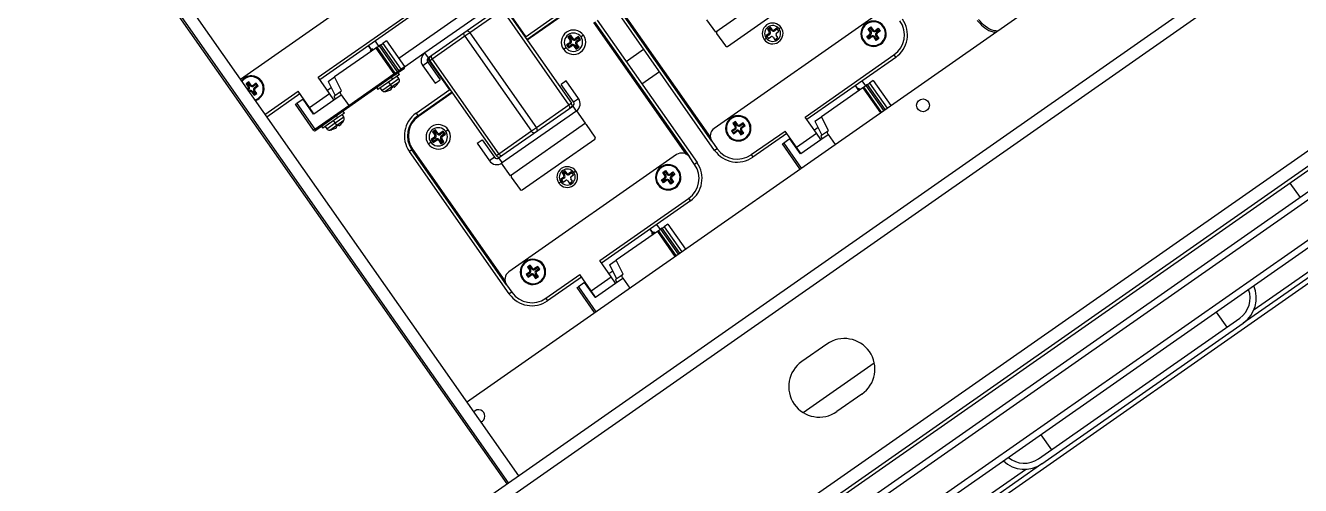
# Model space of a CAD drawing. Header units: millimetres. Extents: x 152904052 to 153933663, y 538271515 to 539240469.
# Drawn here: x 153458719.8 to 153459136.9, y 538573888.1 to 538574038.8 of the extents above; entities that cross this region are included whole.
import ezdxf

# ---------------------------------------------------------------- set-up
doc = ezdxf.new("R2010")
doc.units = ezdxf.units.MM
doc.layers.add('POWR', color=5, linetype='Continuous')

msp = doc.modelspace()

# ---------------------------------------------------------------- linework, layer by layer
at = {"layer": 'POWR', "color": 7}
for p, q in [((153458327.77, 538573498.9), (153460123.35, 538574756.18)), ((153458377.55, 538573464.42), (153460138.73, 538574697.61)), ((153458379.9, 538573461.06), (153460141.08, 538574694.25)), ((153458691.09, 538574155.55), (153458877.73, 538573889)), ((153458694.37, 538574157.84), (153458881.01, 538573891.29)), ((153458877.32, 538573888.71), (153458690.68, 538574155.26)), ((153458864.09, 538573915.45), (153459175.82, 538574133.73)), ((153458354.91, 538573522.91), (153459200.68, 538574115.13)), ((153459263.25, 538574068.48), (153458367.1, 538573440.99)), ((153459260.27, 538574068.96), (153458367.67, 538573443.95)), ((153459269.45, 538574059.63), (153458373.3, 538573432.14)), ((153459268.93, 538574056.71), (153458376.22, 538573431.63)), ((153459234.56, 538574058.03), (153458384.69, 538573462.95)), ((153458840.68, 538574056.54), (153458790.1, 538574021.13)), ((153459278.62, 538574051.77), (153458377.55, 538573420.84)), ((153458879.36, 538574054.27), (153458841.87, 538574028.02)), ((153458970.16, 538574053.82), (153458945.58, 538574036.61)), ((153459277.7, 538574053.08), (153459118.13, 538573941.35)), ((153459121.65, 538573945.77), (153459275.47, 538574053.47)), ((153458949.44, 538574031.98), (153458973.19, 538574048.62)), ((153458874.72, 538574046.81), (153458850.47, 538574029.83)), ((153458875.87, 538574045.17), (153458851.62, 538574028.19)), ((153458875.78, 538574043.89), (153458865.14, 538574036.43)), ((153458875.78, 538574043.89), (153458897.58, 538574012.76)), ((153458883.37, 538574035.16), (153458876.24, 538574045.33)), ((153458876.24, 538574045.33), (153458883.36, 538574035.16)), ((153458876.6, 538574044.46), (153458898.4, 538574013.34)), ((153458883.2, 538574035.04), (153458894.26, 538574042.79)), ((153458945.22, 538573997.9), (153458912.53, 538574044.59)), ((153458944.32, 538574000.93), (153458913.35, 538574045.17)), ((153458913.59, 538574045.34), (153458943.82, 538574002.18)), ((153458999.94, 538574043.54), (153458945.06, 538574005.11)), ((153458815.53, 538574021.85), (153458844.61, 538574042.21)), ((153458845.19, 538574041.39), (153458816.11, 538574021.03)), ((153458883.77, 538574034.23), (153458894.83, 538574041.97)), ((153458895, 538574041.72), (153458883.95, 538574033.98)), ((153458935.95, 538573996.67), (153458905.73, 538574039.83)), ((153458905.97, 538574040), (153458936.95, 538573995.77)), ((153458906.79, 538574040.58), (153458939.49, 538573993.89)), ((153458945.58, 538574036.61), (153458942.72, 538574040.71)), ((153458863.5, 538574035.29), (153458852.85, 538574027.83)), ((153458865.14, 538574036.43), (153458863.5, 538574035.29)), ((153458863.5, 538574035.29), (153458885.29, 538574004.16)), ((153458865.14, 538574036.43), (153458886.93, 538574005.31)), ((153458898.17, 538574035.64), (153458897.18, 538574034.95)), ((153458897.18, 538574034.95), (153458897.93, 538574033.88)), ((153458897.67, 538574034.86), (153458897.18, 538574034.95)), ((153458898.08, 538574035.15), (153458897.67, 538574034.86)), ((153458897.67, 538574034.86), (153458898.22, 538574034.08)), ((153458898.08, 538574035.15), (153458898.17, 538574035.64)), ((153458898.63, 538574034.37), (153458898.08, 538574035.15)), ((153458898.91, 538574034.57), (153458898.17, 538574035.64)), ((153458898.63, 538574034.37), (153458898.91, 538574034.57)), ((153458900.67, 538574035.19), (153458899.61, 538574034.45)), ((153458899.81, 538574034.16), (153458899.61, 538574034.45)), ((153458900.59, 538574034.71), (153458899.81, 538574034.16)), ((153458900.59, 538574034.71), (153458900.67, 538574035.19)), ((153458900.87, 538574034.3), (153458900.59, 538574034.71)), ((153458901.36, 538574034.21), (153458900.67, 538574035.19)), ((153458902.33, 538574035.62), (153458901.51, 538574035.05)), ((153458945.87, 538574036.2), (153458948.74, 538574032.1)), ((153458961.4, 538574034.25), (153458962.05, 538574034.71)), ((153458962.94, 538574036.06), (153458962.12, 538574035.49)), ((153458962.12, 538574035.49), (153458962.81, 538574034.51)), ((153458962.54, 538574035.41), (153458962.12, 538574035.49)), ((153458963.47, 538574038.27), (153458962.49, 538574037.58)), ((153458962.91, 538574037.5), (153458962.49, 538574037.58)), ((153458962.49, 538574037.58), (153458963.06, 538574036.76)), ((153458963.11, 538574035.81), (153458962.54, 538574035.41)), ((153458962.81, 538574034.51), (153458963.62, 538574035.08)), ((153458963.39, 538574037.84), (153458962.91, 538574037.5)), ((153458962.91, 538574037.5), (153458963.31, 538574036.94)), ((153458963.11, 538574035.81), (153458962.94, 538574036.06)), ((153458963.31, 538574036.94), (153458963.06, 538574036.76)), ((153458963.39, 538574037.84), (153458963.47, 538574038.27)), ((153458963.79, 538574037.27), (153458963.39, 538574037.84)), ((153458964.04, 538574037.45), (153458963.47, 538574038.27)), ((153458963.79, 538574037.27), (153458964.04, 538574037.45)), ((153458964.32, 538574034.96), (153458964.89, 538574034.14)), ((153458965.56, 538574037.9), (153458964.74, 538574037.33)), ((153458964.91, 538574037.07), (153458964.74, 538574037.33)), ((153458964.89, 538574034.14), (153458965.88, 538574034.83)), ((153458965.48, 538574037.47), (153458964.91, 538574037.07)), ((153458965.88, 538574034.83), (153458965.3, 538574035.65)), ((153458965.43, 538574036.34), (153458966.25, 538574036.92)), ((153458965.48, 538574037.47), (153458965.56, 538574037.9)), ((153458966.25, 538574036.92), (153458965.56, 538574037.9)), ((153458966.97, 538574038.15), (153458966.31, 538574037.69)), ((153458995, 538574035.26), (153458996.02, 538574035.97)), ((153458995.63, 538574034.36), (153458995, 538574035.26)), ((153458995.42, 538574035.18), (153458995, 538574035.26)), ((153458995.42, 538574035.18), (153458996.2, 538574035.72)), ((153458995.7, 538574034.78), (153458995.42, 538574035.18)), ((153458995.43, 538574037.69), (153458996.33, 538574038.33)), ((153458996.14, 538574036.67), (153458995.43, 538574037.69)), ((153458995.85, 538574037.62), (153458995.43, 538574037.69)), ((153458996.65, 538574035.07), (153458995.63, 538574034.36)), ((153458995.7, 538574034.78), (153458995.63, 538574034.36)), ((153458996.48, 538574035.32), (153458995.7, 538574034.78)), ((153458995.85, 538574037.62), (153458996.25, 538574037.9)), ((153458996.39, 538574036.85), (153458995.85, 538574037.62)), ((153458996.2, 538574035.72), (153458996.02, 538574035.97)), ((153458996.39, 538574036.85), (153458996.14, 538574036.67)), ((153458996.25, 538574037.9), (153458996.33, 538574038.33)), ((153458996.25, 538574037.9), (153458996.79, 538574037.13)), ((153458996.33, 538574038.33), (153458997.04, 538574037.3)), ((153458996.48, 538574035.32), (153458996.65, 538574035.07)), ((153458996.79, 538574037.13), (153458997.04, 538574037.3)), ((153458997.6, 538574035.13), (153458997.35, 538574034.95)), ((153458998.06, 538574033.93), (153458997.35, 538574034.95)), ((153458998.14, 538574034.35), (153458997.6, 538574035.13)), ((153458997.74, 538574037.18), (153458998.76, 538574037.9)), ((153458997.92, 538574036.93), (153458997.74, 538574037.18)), ((153458997.92, 538574036.93), (153458998.69, 538574037.47)), ((153458998, 538574035.4), (153458998.25, 538574035.58)), ((153458998, 538574035.4), (153458998.54, 538574034.63)), ((153458998.97, 538574034.56), (153458998.06, 538574033.93)), ((153458998.54, 538574034.63), (153458998.14, 538574034.35)), ((153458998.97, 538574037.07), (153458998.2, 538574036.53)), ((153458998.2, 538574036.53), (153458998.37, 538574036.28)), ((153458998.25, 538574035.58), (153458998.97, 538574034.56)), ((153458999.4, 538574036.99), (153458998.37, 538574036.28)), ((153458998.54, 538574034.63), (153458998.97, 538574034.56)), ((153458998.69, 538574037.47), (153458998.76, 538574037.9)), ((153458998.76, 538574037.9), (153458999.4, 538574036.99)), ((153458998.97, 538574037.07), (153458999.4, 538574036.99)), ((153459000.39, 538574038.36), (153459000.6, 538574038.51)), ((153458834.42, 538574031.41), (153458820.92, 538574021.96)), ((153458833.16, 538574030.52), (153458832.01, 538574032.16)), ((153458833.23, 538574030.57), (153458832.08, 538574032.21)), ((153458833.19, 538574031.15), (153458832.96, 538574030.96)), ((153458833.02, 538574031.04), (153458833.19, 538574031.15)), ((153458833.19, 538574031.15), (153458833.37, 538574031.23)), ((153458833.47, 538574030.74), (153458833.28, 538574030.74)), ((153458834.13, 538574033.65), (153458835.28, 538574032.01)), ((153458834.81, 538574031.68), (153458834.42, 538574031.41)), ((153458834.42, 538574031.41), (153458840.33, 538574022.97)), ((153458834.81, 538574031.68), (153458835.44, 538574032.12)), ((153458840.72, 538574023.24), (153458834.81, 538574031.68)), ((153458840.71, 538574023.24), (153458834.81, 538574031.68)), ((153458834.81, 538574031.68), (153458834.81, 538574031.68)), ((153458836.01, 538574032.52), (153458835.44, 538574032.12)), ((153458835.44, 538574032.12), (153458841.34, 538574023.68)), ((153458836.01, 538574032.52), (153458836.64, 538574032.96)), ((153458841.92, 538574024.08), (153458836.01, 538574032.52)), ((153458841.91, 538574024.08), (153458836.01, 538574032.52)), ((153458836.01, 538574032.52), (153458836.01, 538574032.52)), ((153458837.83, 538574033.8), (153458836.64, 538574032.96)), ((153458836.64, 538574032.96), (153458842.54, 538574024.52)), ((153458837.83, 538574033.8), (153458843.74, 538574025.36)), ((153458895.78, 538574031.03), (153458896.6, 538574031.61)), ((153458897.81, 538574033.19), (153458896.74, 538574032.44)), ((153458896.74, 538574032.44), (153458897.43, 538574031.46)), ((153458897.23, 538574032.36), (153458896.74, 538574032.44)), ((153458898.01, 538574032.9), (153458897.23, 538574032.36)), ((153458897.23, 538574032.36), (153458897.52, 538574031.95)), ((153458897.43, 538574031.46), (153458898.5, 538574032.2)), ((153458897.52, 538574031.95), (153458897.43, 538574031.46)), ((153458897.52, 538574031.95), (153458898.29, 538574032.49)), ((153458898.01, 538574032.9), (153458897.81, 538574033.19)), ((153458898.22, 538574034.08), (153458897.93, 538574033.88)), ((153458898.29, 538574032.49), (153458898.5, 538574032.2)), ((153458899.48, 538574032.28), (153458899.19, 538574032.08)), ((153458899.19, 538574032.08), (153458899.94, 538574031.02)), ((153458899.48, 538574032.28), (153458900.02, 538574031.51)), ((153458899.89, 538574032.57), (153458900.18, 538574032.77)), ((153458900.43, 538574031.79), (153458899.89, 538574032.57)), ((153458899.94, 538574031.02), (153458900.92, 538574031.7)), ((153458900.02, 538574031.51), (153458899.94, 538574031.02)), ((153458900.02, 538574031.51), (153458900.43, 538574031.79)), ((153458900.1, 538574033.75), (153458900.87, 538574034.3)), ((153458900.1, 538574033.75), (153458900.3, 538574033.47)), ((153458900.92, 538574031.7), (153458900.18, 538574032.77)), ((153458900.3, 538574033.47), (153458901.36, 538574034.21)), ((153458900.43, 538574031.79), (153458900.92, 538574031.7)), ((153458900.87, 538574034.3), (153458901.36, 538574034.21)), ((153458916.26, 538574027.06), (153458921.99, 538574031.08)), ((153458994, 538574033.89), (153458993.8, 538574033.75)), ((153458998.14, 538574034.35), (153458998.06, 538574033.93)), ((153458850.47, 538574029.83), (153458843.81, 538574025.17)), ((153458851.37, 538574026.8), (153458849.74, 538574025.65)), ((153458851.62, 538574028.19), (153458850.47, 538574029.83)), ((153458851.34, 538574027.89), (153458858.46, 538574017.72)), ((153458851.37, 538574026.8), (153458855.39, 538574021.06)), ((153458852.85, 538574027.83), (153458852.03, 538574027.26)), ((153458852.03, 538574027.26), (153458873.83, 538573996.13)), ((153458852.07, 538574028.51), (153458852.09, 538574028.48)), ((153458852.85, 538574027.83), (153458874.64, 538573996.7)), ((153458974.79, 538574008.84), (153459003.87, 538574029.2)), ((153459004.45, 538574028.38), (153458975.37, 538574008.02)), ((153459003.87, 538574029.2), (153459004.45, 538574028.38)), ((153458818.75, 538574020.44), (153458820.92, 538574021.96)), ((153458823.21, 538574017.46), (153458820.92, 538574021.96)), ((153458825.52, 538574012.6), (153458840.33, 538574022.97)), ((153458840.21, 538574022.28), (153458825.56, 538574012.02)), ((153458842.12, 538574022.76), (153458839.92, 538574021.22)), ((153458840.59, 538574022.55), (153458840.21, 538574022.28)), ((153458840.33, 538574022.97), (153458840.71, 538574023.24)), ((153458840.78, 538574022.68), (153458840.59, 538574022.55)), ((153458840.71, 538574023.24), (153458840.72, 538574023.24)), ((153458840.72, 538574023.24), (153458841.34, 538574023.68)), ((153458840.81, 538574022.7), (153458840.77, 538574022.76)), ((153458840.81, 538574022.7), (153458840.78, 538574022.68)), ((153458841.22, 538574022.99), (153458840.81, 538574022.7)), ((153458841.79, 538574023.39), (153458841.22, 538574022.99)), ((153458841.34, 538574023.68), (153458841.91, 538574024.08)), ((153458841.92, 538574021.47), (153458841.38, 538574022.24)), ((153458842.12, 538574022.76), (153458841.72, 538574023.33)), ((153458841.98, 538574023.52), (153458841.79, 538574023.39)), ((153458841.91, 538574024.08), (153458841.92, 538574024.08)), ((153458841.92, 538574024.08), (153458842.54, 538574024.52)), ((153458842.01, 538574023.54), (153458841.97, 538574023.6)), ((153458842.01, 538574023.54), (153458841.98, 538574023.52)), ((153458842.42, 538574023.83), (153458842.01, 538574023.54)), ((153458843.62, 538574024.66), (153458842.42, 538574023.83)), ((153458842.54, 538574024.52), (153458843.74, 538574025.36)), ((153458849.74, 538574025.65), (153458853.75, 538574019.92)), ((153458921.42, 538574019.69), (153458927.15, 538574023.7)), ((153458792.83, 538574020.36), (153458791.93, 538574019.72)), ((153458791.93, 538574019.72), (153458792.65, 538574018.7)), ((153458792.36, 538574019.65), (153458791.93, 538574019.72)), ((153458792.76, 538574019.93), (153458792.36, 538574019.65)), ((153458792.36, 538574019.65), (153458792.9, 538574018.88)), ((153458792.53, 538574018), (153458792.36, 538574017.89)), ((153458792.7, 538574017.75), (153458792.53, 538574018)), ((153458792.7, 538574017.75), (153458792.54, 538574017.64)), ((153458792.9, 538574018.88), (153458792.65, 538574018.7)), ((153458792.76, 538574019.93), (153458792.83, 538574020.36)), ((153458793.3, 538574019.16), (153458792.76, 538574019.93)), ((153458793.55, 538574019.33), (153458792.83, 538574020.36)), ((153458793.3, 538574019.16), (153458793.55, 538574019.33)), ((153458795.27, 538574019.93), (153458794.25, 538574019.21)), ((153458794.42, 538574018.96), (153458794.25, 538574019.21)), ((153458795.19, 538574019.5), (153458794.42, 538574018.96)), ((153458794.7, 538574018.56), (153458795.47, 538574019.1)), ((153458794.7, 538574018.56), (153458794.88, 538574018.31)), ((153458794.88, 538574018.31), (153458795.9, 538574019.02)), ((153458795.19, 538574019.5), (153458795.27, 538574019.93)), ((153458795.47, 538574019.1), (153458795.19, 538574019.5)), ((153458795.9, 538574019.02), (153458795.27, 538574019.93)), ((153458795.47, 538574019.1), (153458795.9, 538574019.02)), ((153458796.9, 538574020.39), (153458797.1, 538574020.54)), ((153458819.26, 538574016.52), (153458815.53, 538574021.85)), ((153458819.81, 538574018.37), (153458818.57, 538574017.5)), ((153458818.75, 538574020.44), (153458821.04, 538574015.94)), ((153458834.67, 538574018.4), (153458835.07, 538574017.83)), ((153458839.92, 538574021.22), (153458835.07, 538574017.83)), ((153458835.81, 538574018.34), (153458836.35, 538574017.57)), ((153458836.35, 538574017.57), (153458839.14, 538574019.52)), ((153458837.33, 538574017.15), (153458839.66, 538574018.78)), ((153458839.14, 538574019.52), (153458838.6, 538574020.29)), ((153458839.14, 538574019.52), (153458841.92, 538574021.47)), ((153458839.66, 538574018.78), (153458839.14, 538574019.52)), ((153458839.54, 538574018), (153458839.38, 538574018.27)), ((153458839.92, 538574021.22), (153458839.52, 538574021.8)), ((153458839.66, 538574018.78), (153458841.98, 538574020.4)), ((153458840.23, 538574018.86), (153458840.43, 538574018.62)), ((153458841.58, 538574019.81), (153458841.59, 538574019.79)), ((153458847.57, 538574010.09), (153458858.63, 538574017.84)), ((153458853.75, 538574019.92), (153458855.39, 538574021.06)), ((153458896.68, 538574020.68), (153458895.04, 538574019.53)), ((153458899.06, 538574013.8), (153458895.04, 538574019.53)), ((153458900.69, 538574014.94), (153458896.68, 538574020.68)), ((153458993.68, 538574018.41), (153458980.18, 538574008.95)), ((153458992.42, 538574017.52), (153458991.27, 538574019.16)), ((153458992.49, 538574017.57), (153458991.34, 538574019.21)), ((153458992.45, 538574018.15), (153458992.22, 538574017.95)), ((153458992.45, 538574018.15), (153458992.63, 538574018.23)), ((153458992.73, 538574017.74), (153458992.54, 538574017.74)), ((153458993.39, 538574020.64), (153458994.54, 538574019)), ((153458994.07, 538574018.67), (153458993.68, 538574018.41)), ((153458993.68, 538574018.41), (153458999.42, 538574010.21)), ((153458994.07, 538574018.68), (153458994.7, 538574019.11)), ((153458999.8, 538574010.48), (153458994.07, 538574018.68)), ((153458994.07, 538574018.67), (153458994.07, 538574018.68)), ((153458999.8, 538574010.48), (153458994.07, 538574018.67)), ((153458995.27, 538574019.52), (153458994.7, 538574019.11)), ((153458994.7, 538574019.11), (153459000.43, 538574010.92)), ((153458995.27, 538574019.52), (153458995.9, 538574019.96)), ((153459001, 538574011.32), (153458995.27, 538574019.52)), ((153458995.27, 538574019.52), (153458995.27, 538574019.52)), ((153459001, 538574011.32), (153458995.27, 538574019.52)), ((153458997.09, 538574020.79), (153458995.9, 538574019.96)), ((153458995.9, 538574019.96), (153459001.63, 538574011.76)), ((153458997.09, 538574020.79), (153459002.83, 538574012.6)), ((153458792.82, 538574017.24), (153458792.98, 538574017.35)), ((153458792.98, 538574017.35), (153458793.16, 538574017.1)), ((153458792.99, 538574016.99), (153458793.16, 538574017.1)), ((153458794.1, 538574017.16), (153458793.85, 538574016.98)), ((153458793.85, 538574016.98), (153458794.57, 538574015.96)), ((153458794.1, 538574017.16), (153458794.65, 538574016.38)), ((153458794.5, 538574017.44), (153458794.75, 538574017.61)), ((153458795.04, 538574016.66), (153458794.5, 538574017.44)), ((153458794.57, 538574015.96), (153458795.47, 538574016.59)), ((153458794.65, 538574016.38), (153458794.57, 538574015.96)), ((153458794.65, 538574016.38), (153458795.04, 538574016.66)), ((153458795.47, 538574016.59), (153458794.75, 538574017.61)), ((153458795.04, 538574016.66), (153458795.47, 538574016.59)), ((153458798.13, 538574009.66), (153458808.98, 538574017.26)), ((153458809.55, 538574016.44), (153458798.7, 538574008.84)), ((153458810.6, 538574014.73), (153458808.56, 538574013.3)), ((153458812.71, 538574011.93), (153458808.98, 538574017.26)), ((153458810.6, 538574014.73), (153458810.7, 538574014.8)), ((153458814.04, 538574009.82), (153458810.6, 538574014.73)), ((153458812.71, 538574011.93), (153458819.26, 538574016.52)), ((153458814.14, 538574009.88), (153458820.7, 538574014.47)), ((153458820.7, 538574014.47), (153458819.26, 538574016.52)), ((153458820.7, 538574014.47), (153458823.06, 538574016.13)), ((153458820.96, 538574015.88), (153458822.88, 538574017.22)), ((153458822.88, 538574017.22), (153458823.21, 538574017.46)), ((153458823.06, 538574016.13), (153458825.52, 538574012.6)), ((153458838.04, 538574017.31), (153458838.03, 538574017.32)), ((153458848.14, 538574009.27), (153458859.2, 538574017.02)), ((153458859.37, 538574016.77), (153458848.31, 538574009.03)), ((153458899.06, 538574013.8), (153458900.69, 538574014.94)), ((153458808.15, 538574013.01), (153458808.56, 538574013.3)), ((153458814.05, 538574004.57), (153458808.15, 538574013.01)), ((153458808.56, 538574013.3), (153458814.46, 538574004.86)), ((153458814.14, 538574009.88), (153458812.71, 538574011.93)), ((153458813.81, 538574010.15), (153458813.87, 538574010.27)), ((153458813.87, 538574010.06), (153458813.97, 538574010.13)), ((153458814.04, 538574009.82), (153458814.14, 538574009.88)), ((153458814.46, 538574004.86), (153458825.52, 538574012.6)), ((153458825.56, 538574012.02), (153458814.75, 538574004.45)), ((153458824.1, 538574010.14), (153458821.9, 538574008.6)), ((153458823.9, 538574008.85), (153458823.36, 538574009.62)), ((153458824.1, 538574010.14), (153458823.69, 538574010.71)), ((153458847.57, 538574010.09), (153458848.14, 538574009.27)), ((153458874.56, 538573995.43), (153458898.81, 538574012.4)), ((153458900.12, 538574010.88), (153458875.55, 538573993.67)), ((153458897.58, 538574012.76), (153458886.93, 538574005.31)), ((153458898.4, 538574013.34), (153458897.58, 538574012.76)), ((153458898.81, 538574012.4), (153458899.96, 538574010.77)), ((153458902.99, 538574006.78), (153458900.12, 538574010.88)), ((153458816.65, 538574005.78), (153458817.05, 538574005.21)), ((153458821.9, 538574008.6), (153458817.05, 538574005.21)), ((153458817.79, 538574005.72), (153458818.33, 538574004.95)), ((153458818.33, 538574004.95), (153458821.12, 538574006.9)), ((153458819.31, 538574004.53), (153458821.63, 538574006.16)), ((153458821.12, 538574006.9), (153458820.57, 538574007.67)), ((153458821.12, 538574006.9), (153458823.9, 538574008.85)), ((153458821.63, 538574006.16), (153458821.12, 538574006.9)), ((153458821.52, 538574005.38), (153458821.36, 538574005.65)), ((153458821.9, 538574008.6), (153458821.5, 538574009.18)), ((153458821.63, 538574006.16), (153458823.96, 538574007.79)), ((153458822.2, 538574006.24), (153458822.41, 538574006)), ((153458823.56, 538574007.19), (153458823.57, 538574007.17)), ((153458848.31, 538574009.03), (153458848.14, 538574009.27)), ((153458902.99, 538574006.78), (153458878.41, 538573989.58)), ((153458886.93, 538574005.31), (153458885.29, 538574004.16)), ((153458906.14, 538574002.28), (153458903.28, 538574006.37)), ((153458952.09, 538574007.35), (153458951.19, 538574006.72)), ((153458951.19, 538574006.72), (153458951.91, 538574005.7)), ((153458951.62, 538574006.65), (153458951.19, 538574006.72)), ((153458952.02, 538574006.92), (153458951.62, 538574006.65)), ((153458951.62, 538574006.65), (153458952.16, 538574005.87)), ((153458952.16, 538574005.87), (153458951.91, 538574005.7)), ((153458952.02, 538574006.92), (153458952.09, 538574007.35)), ((153458952.56, 538574006.15), (153458952.02, 538574006.92)), ((153458952.81, 538574006.33), (153458952.09, 538574007.35)), ((153458952.56, 538574006.15), (153458952.81, 538574006.33)), ((153458954.53, 538574006.92), (153458953.51, 538574006.21)), ((153458953.68, 538574005.95), (153458953.51, 538574006.21)), ((153458954.46, 538574006.49), (153458953.68, 538574005.95)), ((153458953.96, 538574005.56), (153458954.73, 538574006.1)), ((153458953.96, 538574005.56), (153458954.14, 538574005.3)), ((153458954.14, 538574005.3), (153458955.16, 538574006.02)), ((153458954.46, 538574006.49), (153458954.53, 538574006.92)), ((153458954.73, 538574006.1), (153458954.46, 538574006.49)), ((153458955.16, 538574006.02), (153458954.53, 538574006.92)), ((153458954.73, 538574006.1), (153458955.16, 538574006.02)), ((153458956.16, 538574007.39), (153458956.36, 538574007.53)), ((153458978.52, 538574003.52), (153458974.79, 538574008.84)), ((153458979.07, 538574005.36), (153458977.83, 538574004.5)), ((153458978.01, 538574007.43), (153458980.18, 538574008.95)), ((153458978.01, 538574007.43), (153458980.31, 538574002.93)), ((153458982.47, 538574004.45), (153458980.18, 538574008.95)), ((153458814.46, 538574004.86), (153458814.05, 538574004.57)), ((153458814.46, 538574004.86), (153458814.75, 538574004.45)), ((153458820.02, 538574004.69), (153458820.01, 538574004.71)), ((153458853.57, 538574002.21), (153458852.51, 538574001.47)), ((153458852.51, 538574001.47), (153458853.2, 538574000.49)), ((153458853, 538574001.38), (153458852.51, 538574001.47)), ((153458853.93, 538574004.66), (153458852.95, 538574003.98)), ((153458852.95, 538574003.98), (153458853.7, 538574002.91)), ((153458853.44, 538574003.89), (153458852.95, 538574003.98)), ((153458853.77, 538574001.93), (153458853, 538574001.38)), ((153458853, 538574001.38), (153458853.28, 538574000.97)), ((153458853.2, 538574000.49), (153458854.26, 538574001.23)), ((153458853.28, 538574000.97), (153458854.06, 538574001.52)), ((153458853.85, 538574004.17), (153458853.44, 538574003.89)), ((153458853.44, 538574003.89), (153458853.98, 538574003.11)), ((153458853.77, 538574001.93), (153458853.57, 538574002.21)), ((153458853.98, 538574003.11), (153458853.7, 538574002.91)), ((153458853.85, 538574004.17), (153458853.93, 538574004.66)), ((153458854.39, 538574003.4), (153458853.85, 538574004.17)), ((153458854.68, 538574003.6), (153458853.93, 538574004.66)), ((153458854.06, 538574001.52), (153458854.26, 538574001.23)), ((153458854.39, 538574003.4), (153458854.68, 538574003.6)), ((153458855.25, 538574001.31), (153458854.96, 538574001.11)), ((153458854.96, 538574001.11), (153458855.7, 538574000.04)), ((153458855.25, 538574001.31), (153458855.79, 538574000.53)), ((153458856.44, 538574004.22), (153458855.38, 538574003.48)), ((153458855.58, 538574003.19), (153458855.38, 538574003.48)), ((153458856.35, 538574003.73), (153458855.58, 538574003.19)), ((153458855.65, 538574001.59), (153458855.94, 538574001.8)), ((153458856.2, 538574000.82), (153458855.65, 538574001.59)), ((153458855.86, 538574002.78), (153458856.64, 538574003.32)), ((153458855.86, 538574002.78), (153458856.06, 538574002.49)), ((153458856.69, 538574000.73), (153458855.94, 538574001.8)), ((153458856.06, 538574002.49), (153458857.13, 538574003.24)), ((153458856.35, 538574003.73), (153458856.44, 538574004.22)), ((153458856.64, 538574003.32), (153458856.35, 538574003.73)), ((153458857.13, 538574003.24), (153458856.44, 538574004.22)), ((153458856.64, 538574003.32), (153458857.13, 538574003.24)), ((153458858.09, 538574004.65), (153458857.28, 538574004.07)), ((153458867.52, 538574000.26), (153458869.16, 538574001.41)), ((153458869.16, 538574001.41), (153458873.17, 538573995.67)), ((153458885.29, 538574004.16), (153458874.64, 538573996.7)), ((153458882.27, 538573984.95), (153458906.02, 538574001.58)), ((153458949.77, 538574002.92), (153458949.56, 538574002.77)), ((153458951.79, 538574005), (153458950.76, 538574004.28)), ((153458950.76, 538574004.28), (153458951.39, 538574003.38)), ((153458951.19, 538574004.21), (153458950.76, 538574004.28)), ((153458951.96, 538574004.75), (153458951.19, 538574004.21)), ((153458951.39, 538574003.38), (153458952.42, 538574004.1)), ((153458951.47, 538574003.81), (153458951.39, 538574003.38)), ((153458951.47, 538574003.81), (153458952.24, 538574004.35)), ((153458951.96, 538574004.75), (153458951.79, 538574005)), ((153458952.24, 538574004.35), (153458952.42, 538574004.1)), ((153458953.37, 538574004.15), (153458953.11, 538574003.98)), ((153458953.11, 538574003.98), (153458953.83, 538574002.95)), ((153458953.37, 538574004.15), (153458953.91, 538574003.38)), ((153458953.76, 538574004.43), (153458954.01, 538574004.61)), ((153458954.3, 538574003.66), (153458953.76, 538574004.43)), ((153458953.83, 538574002.95), (153458954.73, 538574003.58)), ((153458953.91, 538574003.38), (153458953.83, 538574002.95)), ((153458953.91, 538574003.38), (153458954.3, 538574003.66)), ((153458954.73, 538574003.58), (153458954.01, 538574004.61)), ((153458954.3, 538574003.66), (153458954.73, 538574003.58)), ((153458957.18, 538573996.51), (153458968.24, 538574004.25)), ((153458968.81, 538574003.43), (153458957.76, 538573995.69)), ((153458969.86, 538574001.73), (153458967.82, 538574000.29)), ((153458971.97, 538573998.93), (153458968.24, 538574004.25)), ((153458969.86, 538574001.73), (153458969.96, 538574001.8)), ((153458973.31, 538573996.81), (153458969.86, 538574001.73)), ((153458971.97, 538573998.93), (153458978.52, 538574003.52)), ((153458973.4, 538573996.88), (153458979.96, 538574001.47)), ((153458979.96, 538574001.47), (153458978.52, 538574003.52)), ((153458979.96, 538574001.47), (153458982.32, 538574003.12)), ((153458980.22, 538574002.88), (153458982.14, 538574004.22)), ((153458982.14, 538574004.22), (153458982.47, 538574004.45)), ((153458982.32, 538574003.12), (153458984.61, 538573999.85)), ((153458846.18, 538573998.13), (153458845.36, 538573997.56)), ((153458878.05, 538573950.87), (153458845.36, 538573997.56)), ((153458846.42, 538573998.31), (153458846.18, 538573998.13)), ((153458877.15, 538573953.9), (153458846.18, 538573998.13)), ((153458846.42, 538573998.31), (153458876.64, 538573955.14)), ((153458851.54, 538574000.06), (153458852.36, 538574000.63)), ((153458853.28, 538574000.97), (153458853.2, 538574000.49)), ((153458855.7, 538574000.04), (153458856.69, 538574000.73)), ((153458855.79, 538574000.53), (153458855.7, 538574000.04)), ((153458855.79, 538574000.53), (153458856.2, 538574000.82)), ((153458856.2, 538574000.82), (153458856.69, 538574000.73)), ((153458867.52, 538574000.26), (153458871.53, 538573994.52)), ((153458944.32, 538574000.93), (153458946.04, 538573998.47)), ((153458946.04, 538573998.47), (153458945.22, 538573997.9)), ((153458967.41, 538574000.01), (153458967.82, 538574000.29)), ((153458973.14, 538573991.82), (153458967.41, 538574000.01)), ((153458967.82, 538574000.29), (153458973.55, 538573992.1)), ((153458973.4, 538573996.88), (153458971.97, 538573998.93)), ((153458973.07, 538573997.14), (153458973.13, 538573997.27)), ((153458973.13, 538573997.06), (153458973.23, 538573997.13)), ((153458873.17, 538573995.67), (153458871.53, 538573994.52)), ((153458874.64, 538573996.7), (153458873.83, 538573996.13)), ((153458874.56, 538573995.43), (153458875.71, 538573993.79)), ((153458878.41, 538573989.58), (153458875.55, 538573993.67)), ((153458932.77, 538573996.51), (153458877.89, 538573958.08)), ((153458938.67, 538573993.31), (153458936.95, 538573995.77)), ((153458939.49, 538573993.89), (153458938.67, 538573993.31)), ((153458957.18, 538573996.51), (153458957.76, 538573995.69)), ((153458973.31, 538573996.81), (153458973.4, 538573996.88)), ((153458878.7, 538573989.17), (153458881.57, 538573985.07)), ((153458895.77, 538573989.03), (153458894.95, 538573988.46)), ((153458896.3, 538573991.23), (153458895.31, 538573990.55)), ((153458895.74, 538573990.47), (153458895.31, 538573990.55)), ((153458895.31, 538573990.55), (153458895.89, 538573989.73)), ((153458895.94, 538573988.78), (153458895.37, 538573988.38)), ((153458896.22, 538573990.81), (153458895.74, 538573990.47)), ((153458895.74, 538573990.47), (153458896.14, 538573989.9)), ((153458895.94, 538573988.78), (153458895.77, 538573989.03)), ((153458896.14, 538573989.9), (153458895.89, 538573989.73)), ((153458896.22, 538573990.81), (153458896.3, 538573991.23)), ((153458896.62, 538573990.24), (153458896.22, 538573990.81)), ((153458896.87, 538573990.41), (153458896.3, 538573991.23)), ((153458896.62, 538573990.24), (153458896.87, 538573990.41)), ((153458898.39, 538573990.87), (153458897.57, 538573990.29)), ((153458897.74, 538573990.04), (153458897.57, 538573990.29)), ((153458898.31, 538573990.44), (153458897.74, 538573990.04)), ((153458898.71, 538573987.79), (153458898.13, 538573988.61)), ((153458898.26, 538573989.31), (153458899.08, 538573989.88)), ((153458898.31, 538573990.44), (153458898.39, 538573990.87)), ((153458899.08, 538573989.88), (153458898.39, 538573990.87)), ((153458899.8, 538573991.12), (153458899.14, 538573990.66)), ((153458927.83, 538573988.22), (153458928.85, 538573988.94)), ((153458928.25, 538573988.15), (153458929.03, 538573988.69)), ((153458928.26, 538573990.66), (153458929.16, 538573991.29)), ((153458928.97, 538573989.64), (153458928.26, 538573990.66)), ((153458928.68, 538573990.59), (153458928.26, 538573990.66)), ((153458928.68, 538573990.59), (153458929.08, 538573990.86)), ((153458929.22, 538573989.81), (153458928.68, 538573990.59)), ((153458929.03, 538573988.69), (153458928.85, 538573988.94)), ((153458929.22, 538573989.81), (153458928.97, 538573989.64)), ((153458929.08, 538573990.86), (153458929.16, 538573991.29)), ((153458929.08, 538573990.86), (153458929.62, 538573990.09)), ((153458929.16, 538573991.29), (153458929.87, 538573990.27)), ((153458929.62, 538573990.09), (153458929.87, 538573990.27)), ((153458930.57, 538573990.15), (153458931.59, 538573990.86)), ((153458930.75, 538573989.89), (153458930.57, 538573990.15)), ((153458930.75, 538573989.89), (153458931.52, 538573990.43)), ((153458930.83, 538573988.37), (153458931.08, 538573988.55)), ((153458931.8, 538573990.04), (153458931.03, 538573989.5)), ((153458931.03, 538573989.5), (153458931.2, 538573989.24)), ((153458931.08, 538573988.55), (153458931.8, 538573987.52)), ((153458932.23, 538573989.96), (153458931.2, 538573989.24)), ((153458931.52, 538573990.43), (153458931.59, 538573990.86)), ((153458931.59, 538573990.86), (153458932.23, 538573989.96)), ((153458931.8, 538573990.04), (153458932.23, 538573989.96)), ((153458933.22, 538573991.33), (153458933.43, 538573991.47)), ((153458894.23, 538573987.22), (153458894.88, 538573987.68)), ((153458894.95, 538573988.46), (153458895.63, 538573987.47)), ((153458895.37, 538573988.38), (153458894.95, 538573988.46)), ((153458895.63, 538573987.47), (153458896.45, 538573988.05)), ((153458897.15, 538573987.92), (153458897.72, 538573987.11)), ((153458897.72, 538573987.11), (153458898.71, 538573987.79)), ((153458926.83, 538573986.86), (153458926.63, 538573986.71)), ((153458928.46, 538573987.32), (153458927.83, 538573988.22)), ((153458928.25, 538573988.15), (153458927.83, 538573988.22)), ((153458928.53, 538573987.75), (153458928.25, 538573988.15)), ((153458929.48, 538573988.04), (153458928.46, 538573987.32)), ((153458928.53, 538573987.75), (153458928.46, 538573987.32)), ((153458929.31, 538573988.29), (153458928.53, 538573987.75)), ((153458929.31, 538573988.29), (153458929.48, 538573988.04)), ((153458930.43, 538573988.09), (153458930.18, 538573987.92)), ((153458930.89, 538573986.89), (153458930.18, 538573987.92)), ((153458930.97, 538573987.32), (153458930.43, 538573988.09)), ((153458930.83, 538573988.37), (153458931.37, 538573987.6)), ((153458931.8, 538573987.52), (153458930.89, 538573986.89)), ((153458930.97, 538573987.32), (153458930.89, 538573986.89)), ((153458931.37, 538573987.6), (153458930.97, 538573987.32)), ((153458931.37, 538573987.6), (153458931.8, 538573987.52)), ((153459133.39, 538573987.2), (153459136.72, 538573982.44)), ((153458907.62, 538573961.81), (153458936.7, 538573982.17)), ((153458937.28, 538573981.35), (153458908.2, 538573960.99)), ((153458936.7, 538573982.17), (153458937.28, 538573981.35)), ((153458925.25, 538573970.49), (153458924.1, 538573972.13)), ((153458925.32, 538573970.54), (153458924.17, 538573972.17)), ((153458926.22, 538573973.61), (153458927.37, 538573971.97)), ((153458926.9, 538573971.64), (153458927.53, 538573972.08)), ((153458928.1, 538573972.48), (153458927.53, 538573972.08)), ((153458927.53, 538573972.08), (153458933.26, 538573963.89)), ((153458928.1, 538573972.48), (153458928.73, 538573972.92)), ((153458933.83, 538573964.29), (153458928.1, 538573972.48)), ((153458928.1, 538573972.48), (153458928.1, 538573972.48)), ((153458933.83, 538573964.29), (153458928.1, 538573972.48)), ((153458929.92, 538573973.76), (153458928.73, 538573972.92)), ((153458928.73, 538573972.92), (153458934.46, 538573964.73)), ((153458929.92, 538573973.76), (153458935.66, 538573965.57)), ((153458926.51, 538573971.37), (153458913.01, 538573961.92)), ((153458925.28, 538573971.12), (153458925.05, 538573970.92)), ((153458925.56, 538573970.71), (153458925.37, 538573970.71)), ((153458926.9, 538573971.64), (153458926.51, 538573971.37)), ((153458926.51, 538573971.37), (153458932.25, 538573963.18)), ((153458932.63, 538573963.45), (153458926.9, 538573971.64)), ((153458926.9, 538573971.64), (153458926.9, 538573971.64)), ((153458932.63, 538573963.45), (153458926.9, 538573971.64)), ((153458884.92, 538573960.32), (153458884.02, 538573959.69)), ((153458884.02, 538573959.69), (153458884.74, 538573958.66)), ((153458884.45, 538573959.61), (153458884.02, 538573959.69)), ((153458884.85, 538573959.89), (153458884.45, 538573959.61)), ((153458884.45, 538573959.61), (153458884.99, 538573958.84)), ((153458884.85, 538573959.89), (153458884.92, 538573960.32)), ((153458885.39, 538573959.12), (153458884.85, 538573959.89)), ((153458885.64, 538573959.29), (153458884.92, 538573960.32)), ((153458887.36, 538573959.89), (153458886.34, 538573959.17)), ((153458887.28, 538573959.46), (153458886.51, 538573958.92)), ((153458887.28, 538573959.46), (153458887.36, 538573959.89)), ((153458887.56, 538573959.06), (153458887.28, 538573959.46)), ((153458887.99, 538573958.99), (153458887.36, 538573959.89)), ((153458888.99, 538573960.36), (153458889.19, 538573960.5)), ((153458911.35, 538573956.48), (153458907.62, 538573961.81)), ((153458910.84, 538573960.4), (153458913.01, 538573961.92)), ((153458910.84, 538573960.4), (153458913.13, 538573955.9)), ((153458915.3, 538573957.42), (153458913.01, 538573961.92)), ((153458882.6, 538573955.88), (153458882.39, 538573955.74)), ((153458884.62, 538573957.97), (153458883.59, 538573957.25)), ((153458883.59, 538573957.25), (153458884.22, 538573956.35)), ((153458884.02, 538573957.18), (153458883.59, 538573957.25)), ((153458884.79, 538573957.72), (153458884.02, 538573957.18)), ((153458884.22, 538573956.35), (153458885.25, 538573957.07)), ((153458884.3, 538573956.78), (153458884.22, 538573956.35)), ((153458884.3, 538573956.78), (153458885.07, 538573957.32)), ((153458884.79, 538573957.72), (153458884.62, 538573957.97)), ((153458884.99, 538573958.84), (153458884.74, 538573958.66)), ((153458885.07, 538573957.32), (153458885.25, 538573957.07)), ((153458885.39, 538573959.12), (153458885.64, 538573959.29)), ((153458886.19, 538573957.12), (153458885.94, 538573956.94)), ((153458885.94, 538573956.94), (153458886.66, 538573955.92)), ((153458886.19, 538573957.12), (153458886.74, 538573956.35)), ((153458886.51, 538573958.92), (153458886.34, 538573959.17)), ((153458886.59, 538573957.4), (153458886.84, 538573957.57)), ((153458887.13, 538573956.63), (153458886.59, 538573957.4)), ((153458886.66, 538573955.92), (153458887.56, 538573956.55)), ((153458886.74, 538573956.35), (153458886.66, 538573955.92)), ((153458886.74, 538573956.35), (153458887.13, 538573956.63)), ((153458886.79, 538573958.52), (153458887.56, 538573959.06)), ((153458886.79, 538573958.52), (153458886.97, 538573958.27)), ((153458887.56, 538573956.55), (153458886.84, 538573957.57)), ((153458886.97, 538573958.27), (153458887.99, 538573958.99)), ((153458887.13, 538573956.63), (153458887.56, 538573956.55)), ((153458887.56, 538573959.06), (153458887.99, 538573958.99)), ((153458890.01, 538573949.48), (153458901.07, 538573957.22)), ((153458901.64, 538573956.4), (153458890.59, 538573948.66)), ((153458904.8, 538573951.9), (153458901.07, 538573957.22)), ((153458904.8, 538573951.9), (153458911.35, 538573956.48)), ((153458911.9, 538573958.33), (153458910.66, 538573957.47)), ((153458912.79, 538573954.44), (153458911.35, 538573956.48)), ((153458912.79, 538573954.44), (153458915.15, 538573956.09)), ((153458913.05, 538573955.84), (153458914.97, 538573957.18)), ((153458914.97, 538573957.18), (153458915.3, 538573957.42)), ((153458915.15, 538573956.09), (153458917.44, 538573952.81)), ((153458877.15, 538573953.9), (153458878.87, 538573951.44)), ((153458878.87, 538573951.44), (153458878.05, 538573950.87)), ((153458900.24, 538573952.97), (153458900.65, 538573953.26)), ((153458905.97, 538573944.78), (153458900.24, 538573952.97)), ((153458902.69, 538573954.69), (153458900.65, 538573953.26)), ((153458900.65, 538573953.26), (153458906.38, 538573945.07)), ((153458902.69, 538573954.69), (153458902.79, 538573954.76)), ((153458906.13, 538573949.78), (153458902.69, 538573954.69)), ((153458906.23, 538573949.85), (153458904.8, 538573951.9)), ((153458906.23, 538573949.85), (153458912.79, 538573954.44)), ((153458890.01, 538573949.48), (153458890.59, 538573948.66)), ((153458905.9, 538573950.11), (153458905.96, 538573950.24)), ((153458905.96, 538573950.03), (153458906.06, 538573950.09)), ((153458906.13, 538573949.78), (153458906.23, 538573949.85)), ((153459051.12, 538573896.87), (153459116.98, 538573942.99)), ((153459109.28, 538573944.92), (153459112.72, 538573940)), ((153459052.27, 538573895.23), (153459118.13, 538573941.35)), ((153458981.9, 538573934.47), (153458973.71, 538573928.73)), ((153458974.17, 538573912.05), (153458997.43, 538573928.34)), ((153458993.38, 538573918.09), (153458985.18, 538573912.35)), ((153459051.94, 538573904.77), (153459055.38, 538573899.85)), ((153459052.27, 538573895.23), (153459023.93, 538573875.39)), ((153459027.45, 538573879.81), (153459046.91, 538573893.43))]:
    msp.add_line(p, q, dxfattribs=at)
at = {"layer": 'POWR', "color": 7, "flags": 128}
for points in [[(153458863.5, 538574035.29), (153458863.39, 538574035.45), (153458863.31, 538574035.62), (153458863.25, 538574035.79), (153458863.21, 538574035.95), (153458863.2, 538574036.1), (153458863.22, 538574036.22), (153458863.26, 538574036.32), (153458863.33, 538574036.39)], [(153458865.14, 538574036.43), (153458865.02, 538574036.59), (153458864.89, 538574036.73), (153458864.75, 538574036.84), (153458864.61, 538574036.93), (153458864.48, 538574036.99), (153458864.35, 538574037.01), (153458864.24, 538574037.01), (153458864.15, 538574036.97)], [(153458852.85, 538574027.83), (153458852.74, 538574028), (153458852.66, 538574028.17), (153458852.6, 538574028.33), (153458852.56, 538574028.49), (153458852.55, 538574028.64), (153458852.57, 538574028.77), (153458852.62, 538574028.87), (153458852.68, 538574028.94)], [(153458897.74, 538574011.66), (153458897.81, 538574011.73), (153458897.86, 538574011.83), (153458897.88, 538574011.96), (153458897.87, 538574012.1), (153458897.83, 538574012.26), (153458897.77, 538574012.43), (153458897.68, 538574012.6), (153458897.58, 538574012.76)], [(153458887.1, 538574004.2), (153458887.16, 538574004.27), (153458887.21, 538574004.37), (153458887.23, 538574004.5), (153458887.22, 538574004.64), (153458887.18, 538574004.8), (153458887.12, 538574004.97), (153458887.04, 538574005.14), (153458886.93, 538574005.31)], [(153458886.28, 538574003.63), (153458886.19, 538574003.59), (153458886.08, 538574003.58), (153458885.95, 538574003.61), (153458885.82, 538574003.66), (153458885.68, 538574003.75), (153458885.54, 538574003.87), (153458885.41, 538574004.01), (153458885.29, 538574004.16)], [(153458875.63, 538573996.17), (153458875.54, 538573996.13), (153458875.43, 538573996.12), (153458875.3, 538573996.15), (153458875.17, 538573996.21), (153458875.03, 538573996.3), (153458874.9, 538573996.41), (153458874.76, 538573996.55), (153458874.64, 538573996.7)]]:
    msp.add_lwpolyline(points, dxfattribs=at)
at = {"layer": 'POWR', "color": 7}
msp.add_circle((153459013.38, 538574012.67), 2.1, dxfattribs=at)
for centre, radius, start, end in [((153458964.18, 538574036.2), 3.4, 35, 215), ((153458964.18, 538574036.2), 2.6, 35, 215), ((153458997.2, 538574036.13), 4.15, 35, 215), ((153458997.2, 538574036.13), 3.9, 35, 215), ((153458999.29, 538574035.76), 8, 305, 35), ((153458999.29, 538574035.76), 9, 305, 35), ((153458899.05, 538574033.33), 4, 35, 215), ((153458899.05, 538574033.33), 4, 215, 35), ((153458899.05, 538574033.33), 3, 35, 215), ((153458899.05, 538574033.33), 3, 215, 35), ((153458899.32, 538574034.86), 0.5, 215, 305), ((153458946.28, 538574036.49), 0.5, 125, 215), ((153458964.18, 538574036.2), 3.4, 215, 35), ((153458964.18, 538574036.2), 2.6, 215, 35), ((153458962.65, 538574036.47), 0.5, 305, 35), ((153458962.65, 538574036.47), 0.807, 305, 35), ((153458963.91, 538574034.67), 0.5, 35, 125), ((153458964.45, 538574037.73), 0.807, 215, 305), ((153458964.45, 538574037.73), 0.5, 215, 305), ((153458965.71, 538574035.93), 0.5, 125, 215), ((153458997.2, 538574036.13), 4.15, 215, 35), ((153458997.2, 538574036.13), 3.9, 215, 35), ((153458995.73, 538574036.38), 0.5, 305, 35), ((153458995.73, 538574036.38), 0.807, 305, 35), ((153458996.94, 538574034.66), 0.807, 35, 125), ((153458996.94, 538574034.66), 0.5, 35, 125), ((153458997.45, 538574037.59), 0.807, 215, 305), ((153458997.45, 538574037.59), 0.5, 215, 305), ((153458998.66, 538574035.87), 0.807, 125, 215), ((153458998.66, 538574035.87), 0.5, 125, 215), ((153458897.52, 538574033.6), 0.5, 305, 35), ((153458897.52, 538574033.6), 0.851, 305, 35), ((153458898.78, 538574031.79), 0.851, 35, 125), ((153458898.78, 538574031.79), 0.5, 35, 125), ((153458899.32, 538574034.86), 0.851, 215, 305), ((153458900.58, 538574033.06), 0.851, 125, 215), ((153458900.58, 538574033.06), 0.5, 125, 215), ((153458949.15, 538574032.39), 0.5, 215, 305), ((153458852.19, 538574027.37), 3, 125, 215), ((153458852.19, 538574027.37), 1, 125, 215), ((153458852.85, 538574027.83), 1, 125, 215), ((153458793.7, 538574018.16), 4.15, 35, 142.53), ((153458793.7, 538574018.16), 3.9, 35, 143.6939), ((153458840.31, 538574022.96), 0.5, 305, 35), ((153458840.31, 538574022.95), 0.499, 305.07, 35.0698), ((153458840.83, 538574022.77), 0.103, 217.4159, 246.5165), ((153458840.93, 538574023.39), 0.499, 305.07, 35.0698), ((153458841.51, 538574023.8), 0.5, 305, 35), ((153458841.51, 538574023.79), 0.499, 305.07, 35.0698), ((153458842.03, 538574023.61), 0.103, 217.4159, 246.5165), ((153458842.13, 538574024.23), 0.499, 305.07, 35.0698), ((153458792.24, 538574018.41), 0.5, 305, 35), ((153458792.24, 538574018.41), 0.807, 305, 35), ((153458793.96, 538574019.62), 0.807, 215, 305), ((153458793.96, 538574019.62), 0.5, 215, 305), ((153458795.16, 538574017.9), 0.807, 125, 215), ((153458795.16, 538574017.9), 0.5, 125, 215), ((153458793.7, 538574018.16), 3.9, 286.3061, 35), ((153458793.7, 538574018.16), 4.15, 287.47, 35), ((153458836.28, 538574023.6), 6.52, 285.6083, 297.5152), ((153458836.19, 538574023.72), 6.32, 300.3185, 309.6814), ((153458836.28, 538574023.61), 6.52, 312.4848, 324.3917), ((153458836.3, 538574023.57), 6.5, 324.4786, 330.8721), ((153458841.11, 538574020.89), 1, 330.8721, 35), ((153458793.44, 538574016.69), 0.807, 35, 125), ((153458793.44, 538574016.69), 0.5, 35, 125), ((153458837.17, 538574018.14), 1, 215, 279.1279), ((153458836.3, 538574023.57), 6.5, 279.1279, 285.5214), ((153458898.24, 538574013.22), 1, 305, 35), ((153458898.24, 538574013.22), 3, 305, 35), ((153458852.73, 538574002.72), 9, 125, 215), ((153458897.58, 538574012.76), 1, 305, 35), ((153458818.17, 538574011.11), 6.32, 300.3185, 309.6814), ((153458818.25, 538574010.99), 6.52, 312.4848, 324.3917), ((153458818.28, 538574010.95), 6.5, 324.4786, 330.8721), ((153458823.08, 538574008.27), 1, 330.8721, 35), ((153458852.73, 538574002.72), 8, 125, 215), ((153458852.73, 538574002.72), 7.7, 125, 215), ((153458854.82, 538574002.35), 4, 35, 215), ((153458854.82, 538574002.35), 3, 35, 215), ((153458902.87, 538574006.09), 0.5, 35, 125), ((153458952.96, 538574005.15), 4.15, 35, 215), ((153458952.96, 538574005.15), 3.9, 35, 215), ((153458952.96, 538574005.15), 4.15, 215, 35), ((153458952.96, 538574005.15), 3.9, 215, 35), ((153458951.5, 538574005.41), 0.5, 305, 35), ((153458951.5, 538574005.41), 0.807, 305, 35), ((153458953.22, 538574006.61), 0.807, 215, 305), ((153458953.22, 538574006.61), 0.5, 215, 305), ((153458954.42, 538574004.89), 0.807, 125, 215), ((153458954.42, 538574004.89), 0.5, 125, 215), ((153458814.46, 538574004.86), 0.5, 215, 305), ((153458819.15, 538574005.52), 1, 215, 279.1279), ((153458818.28, 538574010.95), 6.5, 279.1279, 285.5214), ((153458818.25, 538574010.99), 6.52, 285.6083, 297.5152), ((153458854.82, 538574002.35), 4, 215, 35), ((153458854.82, 538574002.35), 3, 215, 35), ((153458853.29, 538574002.62), 0.5, 305, 35), ((153458853.29, 538574002.62), 0.851, 305, 35), ((153458854.55, 538574000.82), 0.851, 35, 125), ((153458854.55, 538574000.82), 0.5, 35, 125), ((153458855.09, 538574003.89), 0.851, 215, 305), ((153458855.09, 538574003.89), 0.5, 215, 305), ((153458856.35, 538574002.08), 0.851, 125, 215), ((153458856.35, 538574002.08), 0.5, 125, 215), ((153458905.73, 538574001.99), 0.5, 305, 35), ((153458946.78, 538574002.65), 3, 125, 215), ((153458952.7, 538574003.69), 0.807, 35, 125), ((153458952.7, 538574003.69), 0.5, 35, 125), ((153458934.49, 538573994.05), 3, 35, 125), ((153458952.59, 538574003.06), 9, 215, 305), ((153458952.59, 538574003.06), 8, 215, 305), ((153458873.99, 538573996.24), 3, 215, 305), ((153458873.99, 538573996.24), 1, 215, 305), ((153458874.64, 538573996.7), 1, 215, 305), ((153458930.03, 538573989.09), 4.15, 35, 215), ((153458930.03, 538573989.09), 3.9, 35, 215), ((153458932.11, 538573988.72), 8, 305, 35), ((153458932.11, 538573988.72), 9, 305, 35), ((153458879.11, 538573989.45), 0.5, 125, 215), ((153458897.01, 538573989.17), 3.4, 35, 215), ((153458897.01, 538573989.17), 3.4, 215, 35), ((153458897.01, 538573989.17), 2.6, 35, 215), ((153458897.01, 538573989.17), 2.6, 215, 35), ((153458895.48, 538573989.44), 0.5, 305, 35), ((153458895.48, 538573989.44), 0.807, 305, 35), ((153458897.28, 538573990.7), 0.807, 215, 305), ((153458897.28, 538573990.7), 0.5, 215, 305), ((153458898.54, 538573988.9), 0.5, 125, 215), ((153458930.03, 538573989.09), 4.15, 215, 35), ((153458930.03, 538573989.09), 3.9, 215, 35), ((153458928.56, 538573989.35), 0.5, 305, 35), ((153458928.56, 538573989.35), 0.807, 305, 35), ((153458930.28, 538573990.55), 0.807, 215, 305), ((153458930.28, 538573990.55), 0.5, 215, 305), ((153458931.49, 538573988.83), 0.807, 125, 215), ((153458931.49, 538573988.83), 0.5, 125, 215), ((153458881.98, 538573985.36), 0.5, 215, 305), ((153458896.74, 538573987.64), 0.5, 35, 125), ((153458929.77, 538573987.63), 0.807, 35, 125), ((153458929.77, 538573987.63), 0.5, 35, 125), ((153458885.79, 538573958.12), 4.15, 35, 215), ((153458885.79, 538573958.12), 3.9, 35, 215), ((153458885.79, 538573958.12), 4.15, 215, 35), ((153458885.79, 538573958.12), 3.9, 215, 35), ((153458879.61, 538573955.62), 3, 125, 215), ((153458884.33, 538573958.38), 0.5, 305, 35), ((153458884.33, 538573958.38), 0.807, 305, 35), ((153458885.53, 538573956.66), 0.807, 35, 125), ((153458885.53, 538573956.66), 0.5, 35, 125), ((153458886.05, 538573959.58), 0.807, 215, 305), ((153458886.05, 538573959.58), 0.5, 215, 305), ((153458887.25, 538573957.86), 0.807, 125, 215), ((153458887.25, 538573957.86), 0.5, 125, 215), ((153458885.42, 538573956.03), 8, 215, 305), ((153459112.39, 538573949.54), 8, 305, 20.5225), ((153459112.39, 538573949.54), 10, 305, 23.463), ((153458885.42, 538573956.03), 9, 215, 305), ((153458987.64, 538573926.28), 10, 305, 125), ((153458979.45, 538573920.54), 10, 125, 305), ((153458867.98, 538573910.86), 2.1, 289.8169, 140.1831), ((153459046.53, 538573903.43), 8, 229.4775, 305), ((153459046.53, 538573903.43), 10, 226.537, 305)]:
    msp.add_arc(centre, radius, start, end, dxfattribs=at)
for points, knots in [([(153459031.14, 538574040.49), (153459031.74, 538574039.78), (153459032.97, 538574038.32), (153459035.1, 538574036.98), (153459036.59, 538574036.7), (153459037.1, 538574036.6)], [0, 0, 0, 0, 0.379209, 0.787421, 1, 1, 1, 1]), ([(153459037.64, 538574036.98), (153459037.35, 538574037), (153459035.93, 538574037.13), (153459033.66, 538574038.36), (153459032.24, 538574039.99), (153459031.55, 538574040.78)], [0, 0, 0, 0, 0.11922, 0.576763, 1, 1, 1, 1]), ([(153458833.35, 538574031.2), (153458833.35, 538574031.19), (153458833.34, 538574031.16), (153458833.07, 538574030.92), (153458832.71, 538574030.63), (153458832.52, 538574030.48)], [0, 0, 0, 0, 0.212902, 0.581197, 1, 1, 1, 1]), ([(153458832.96, 538574030.6), (153458833.05, 538574030.64), (153458833.22, 538574030.74), (153458833.31, 538574030.76), (153458833.28, 538574030.73), (153458833.28, 538574030.71)], [0, 0, 0, 0, 0.402272, 0.802406, 1, 1, 1, 1]), ([(153458833.24, 538574030.81), (153458833.26, 538574030.88), (153458833.31, 538574031.02), (153458833.36, 538574031.15), (153458833.38, 538574031.22)], [0, 0, 0, 0, 0.499894, 1, 1, 1, 1]), ([(153458840.33, 538574022.97), (153458840.35, 538574022.93), (153458840.4, 538574022.85), (153458840.43, 538574022.7), (153458840.41, 538574022.54), (153458840.34, 538574022.39), (153458840.26, 538574022.32), (153458840.21, 538574022.28)], [0, 0, 0, 0, 0.174928, 0.36388, 0.560047, 0.788091, 1, 1, 1, 1]), ([(153458843.62, 538574024.66), (153458843.67, 538574024.71), (153458843.78, 538574024.81), (153458843.84, 538574025.02), (153458843.82, 538574025.21), (153458843.77, 538574025.31), (153458843.74, 538574025.36)], [0, 0, 0, 0, 0.270336, 0.562527, 0.789797, 1, 1, 1, 1]), ([(153458839.29, 538574017.82), (153458839.32, 538574017.84), (153458839.39, 538574017.88), (153458839.48, 538574017.93), (153458839.53, 538574017.98), (153458839.54, 538574017.99), (153458839.54, 538574018)], [0, 0, 0, 0, 0.250648, 0.499754, 0.7491, 1, 1, 1, 1]), ([(153458840.43, 538574018.62), (153458840.44, 538574018.62), (153458840.45, 538574018.62), (153458840.51, 538574018.65), (153458840.59, 538574018.72), (153458840.65, 538574018.77), (153458840.68, 538574018.8)], [0, 0, 0, 0, 0.2506482, 0.4997541, 0.7490998, 1, 1, 1, 1]), ([(153458840.68, 538574018.8), (153458840.65, 538574018.77), (153458840.59, 538574018.72), (153458840.51, 538574018.65), (153458840.45, 538574018.62), (153458840.44, 538574018.62), (153458840.43, 538574018.62)], [0, 0, 0, 0, 0.2506482, 0.4997541, 0.7490998, 1, 1, 1, 1]), ([(153458992.2, 538574017.98), (153458992.21, 538574017.98), (153458992.24, 538574018), (153458992.32, 538574018.06), (153458992.39, 538574018.11), (153458992.45, 538574018.15)], [0, 0, 0, 0, 0.063595, 0.275437, 1, 1, 1, 1]), ([(153458992.61, 538574018.2), (153458992.61, 538574018.19), (153458992.61, 538574018.16), (153458992.43, 538574018.01), (153458992.32, 538574017.91)], [0, 0, 0, 0, 0.373588, 1, 1, 1, 1]), ([(153458992.5, 538574017.81), (153458992.52, 538574017.88), (153458992.57, 538574018.01), (153458992.62, 538574018.15), (153458992.64, 538574018.22)], [0, 0, 0, 0, 0.499894, 1, 1, 1, 1]), ([(153458992.54, 538574017.74), (153458992.54, 538574017.74), (153458992.57, 538574017.75), (153458992.55, 538574017.73), (153458992.54, 538574017.71)], [0, 0, 0, 0, 0.234258, 1, 1, 1, 1]), ([(153458821.14, 538574014.79), (153458821.09, 538574014.86), (153458820.99, 538574015.03), (153458820.88, 538574015.29), (153458820.83, 538574015.54), (153458820.85, 538574015.76), (153458820.93, 538574015.84), (153458820.96, 538574015.88)], [0, 0, 0, 0, 0.174736, 0.363548, 0.559692, 0.78787, 1, 1, 1, 1]), ([(153458822.88, 538574017.22), (153458822.83, 538574017.17), (153458822.74, 538574017.06), (153458822.76, 538574016.74), (153458822.87, 538574016.41), (153458823, 538574016.22), (153458823.06, 538574016.13)], [0, 0, 0, 0, 0.273241, 0.566326, 0.792171, 1, 1, 1, 1]), ([(153458825.52, 538574012.6), (153458825.55, 538574012.56), (153458825.6, 538574012.48), (153458825.64, 538574012.35), (153458825.66, 538574012.21), (153458825.64, 538574012.09), (153458825.59, 538574012.04), (153458825.56, 538574012.02)], [0, 0, 0, 0, 0.163518, 0.344285, 0.539301, 0.775308, 1, 1, 1, 1]), ([(153458821.27, 538574005.2), (153458821.3, 538574005.22), (153458821.37, 538574005.26), (153458821.46, 538574005.31), (153458821.51, 538574005.36), (153458821.52, 538574005.37), (153458821.52, 538574005.38)], [0, 0, 0, 0, 0.250648, 0.499754, 0.7491, 1, 1, 1, 1]), ([(153458822.41, 538574006), (153458822.41, 538574006), (153458822.43, 538574006), (153458822.49, 538574006.04), (153458822.57, 538574006.1), (153458822.63, 538574006.15), (153458822.66, 538574006.18)], [0, 0, 0, 0, 0.250648, 0.499754, 0.7491, 1, 1, 1, 1]), ([(153458822.66, 538574006.18), (153458822.63, 538574006.15), (153458822.57, 538574006.1), (153458822.49, 538574006.04), (153458822.43, 538574006), (153458822.41, 538574006), (153458822.41, 538574006)], [0, 0, 0, 0, 0.250648, 0.499754, 0.7491, 1, 1, 1, 1]), ([(153458980.4, 538574001.78), (153458980.35, 538574001.86), (153458980.25, 538574002.02), (153458980.14, 538574002.28), (153458980.09, 538574002.54), (153458980.11, 538574002.76), (153458980.19, 538574002.84), (153458980.22, 538574002.88)], [0, 0, 0, 0, 0.174736, 0.363548, 0.559692, 0.78787, 1, 1, 1, 1]), ([(153458982.14, 538574004.22), (153458982.09, 538574004.16), (153458982, 538574004.05), (153458982.02, 538574003.74), (153458982.13, 538574003.41), (153458982.26, 538574003.22), (153458982.32, 538574003.12)], [0, 0, 0, 0, 0.273241, 0.566326, 0.792171, 1, 1, 1, 1]), ([(153458925.28, 538573971.12), (153458925.35, 538573971.15), (153458925.51, 538573971.23), (153458925.45, 538573971.14), (153458925.17, 538573970.89), (153458924.81, 538573970.59), (153458924.61, 538573970.44)], [0, 0, 0, 0, 0.240848, 0.476572, 0.721491, 1, 1, 1, 1]), ([(153458925.03, 538573970.95), (153458925.04, 538573970.95), (153458925.07, 538573970.97), (153458925.15, 538573971.03), (153458925.22, 538573971.08), (153458925.28, 538573971.12)], [0, 0, 0, 0, 0.0635948, 0.2754375, 1, 1, 1, 1]), ([(153458925.05, 538573970.56), (153458925.14, 538573970.61), (153458925.31, 538573970.7), (153458925.4, 538573970.72), (153458925.37, 538573970.69), (153458925.37, 538573970.68)], [0, 0, 0, 0, 0.402272, 0.802406, 1, 1, 1, 1]), ([(153458925.33, 538573970.77), (153458925.35, 538573970.84), (153458925.4, 538573970.98), (153458925.45, 538573971.11), (153458925.47, 538573971.18)], [0, 0, 0, 0, 0.499894, 1, 1, 1, 1]), ([(153458913.23, 538573954.75), (153458913.18, 538573954.83), (153458913.08, 538573954.99), (153458912.97, 538573955.25), (153458912.92, 538573955.5), (153458912.94, 538573955.73), (153458913.02, 538573955.81), (153458913.05, 538573955.84)], [0, 0, 0, 0, 0.174736, 0.363548, 0.559692, 0.78787, 1, 1, 1, 1]), ([(153458914.97, 538573957.18), (153458914.92, 538573957.13), (153458914.83, 538573957.02), (153458914.85, 538573956.71), (153458914.96, 538573956.38), (153458915.09, 538573956.18), (153458915.15, 538573956.09)], [0, 0, 0, 0, 0.273241, 0.566326, 0.792171, 1, 1, 1, 1])]:
    msp.add_open_spline(points, degree=3, knots=knots, dxfattribs=at)

doc.saveas('drawing.dxf')
